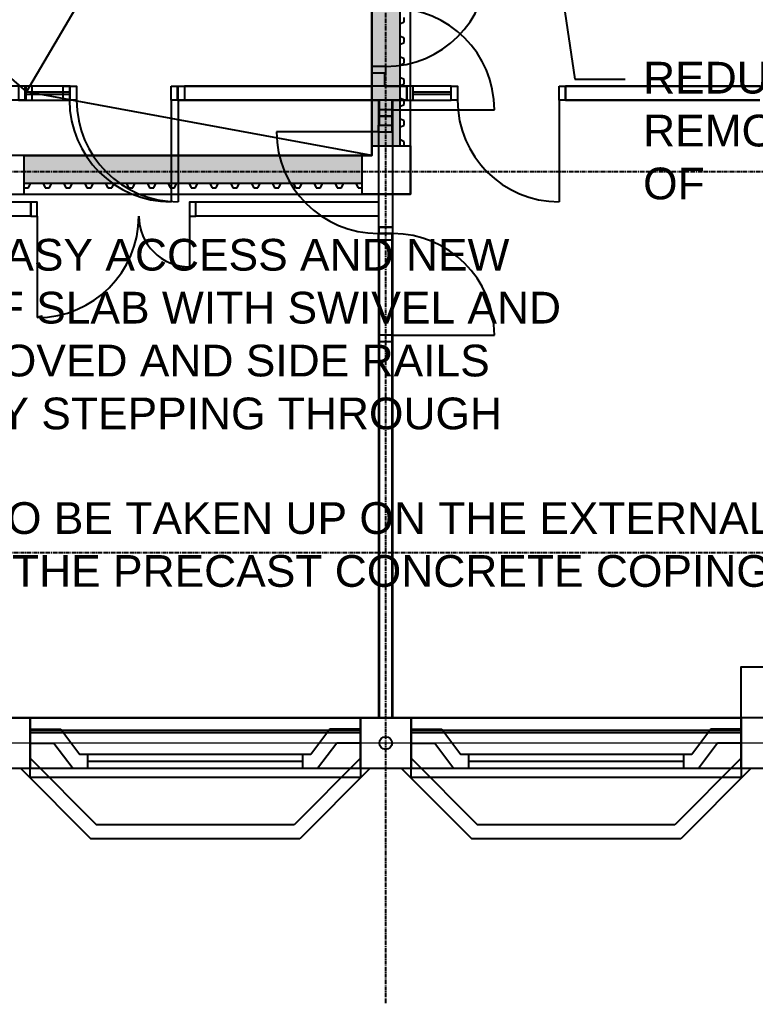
# Model space of a CAD drawing. Header units: millimetres. Extents: x -27283 to 30143, y -18440 to 22926.
# Drawn here: x 9584 to 15377, y -11774 to -4025 of the extents above; entities that cross this region are included whole.
import ezdxf

# ---------------------------------------------------------------- set-up
doc = ezdxf.new("R2010")
doc.units = ezdxf.units.MM
doc.linetypes.add('PCENTRE', pattern=[50.8, 31.75, -6.35, 6.35, -6.35])
doc.linetypes.add('PCENTRE2', pattern=[28.575, 19.05, -3.175, 3.175, -3.175])
for name, color, linetype in [('11th Floor - Doors Windows and Openings', 7, 'Continuous'), ('11th Floor - Structural Members', 7, 'Continuous'), ('11th Floor - Walls', 7, 'Continuous'), ('Boundaries_and_building_grids', 140, 'PCENTRE2'), ('Lift Motor Room Roof - Hatch', 7, 'Continuous'), ('Lift Motor Room Roof - Roofs', 7, 'Continuous'), ('Lift Motor Room Roof - Structural Members', 7, 'Continuous'), ('Lift Motor Room Roof - Text and Leaders', 7, 'Continuous'), ('Lift Motor Room Roof - Walls', 7, 'Continuous'), ('Roof - Roofs', 7, 'Continuous'), ('Roof - Structural Members', 7, 'Continuous'), ('Roof - Text and Leaders', 7, 'Continuous'), ('Roof - Walls', 7, 'Continuous'), ('Sixth Floor - Doors Windows and Openings', 7, 'Continuous'), ('Sixth Floor - Structural Members', 7, 'Continuous'), ('Sixth Floor - Walls', 7, 'Continuous'), ('Tenth Floor - Doors Windows and Openings', 7, 'Continuous'), ('Tenth Floor - Structural Members', 7, 'Continuous'), ('Tenth Floor - Walls', 7, 'Continuous')]:
    doc.layers.add(name, color=color, linetype=linetype)
doc.styles.add('Arial1', font='arial.ttf')
doc.dimstyles.new('ISO-25', dxfattribs={"dimtxt": 2.5, "dimasz": 2.5, "dimexe": 1.25, "dimexo": 0.625, "dimtad": 1, "dimtxsty": 'Standard', "dimcen": 2.5, "dimadec": 0, "dimazin": 0, "dimtfac": 1, "dimtmove": 0, "dimatfit": 3, "dimfxl": 1, "dimarcsym": 0})
pattern_1 = [(90, (0, 0), (-25, 2e-15), [0.25, -199.75]), (90, (0.98, 2.5), (-25, 2e-15), [0.25, -199.75]), (90, (1.955, 5), (-25, 2e-15), [0.25, -199.75]), (90, (2.917, 7.5), (-25, 2e-15), [0.25, -199.75]), (90, (3.862, 10), (-25, 2e-15), [0.25, -199.75]), (90, (4.782, 12.5), (-25, 2e-15), [0.25, -199.75]), (90, (5.675, 15), (-25, 2e-15), [0.25, -199.75]), (90, (6.53, 17.5), (-25, 2e-15), [0.25, -199.75]), (90, (7.348, 20), (-25, 2e-15), [0.25, -199.75]), (90, (8.117, 22.5), (-25, 2e-15), [0.25, -199.75]), (90, (8.84, 25), (-25, 2e-15), [0.25, -199.75]), (90, (9.505, 27.5), (-25, 2e-15), [0.25, -199.75]), (90, (10.113, 30), (-25, 2e-15), [0.25, -199.75]), (90, (10.658, 32.5), (-25, 2e-15), [0.25, -199.75]), (90, (11.137, 35), (-25, 2e-15), [0.25, -199.75]), (90, (11.547, 37.5), (-25, 2e-15), [0.25, -199.75]), (90, (11.887, 40), (-25, 2e-15), [0.25, -199.75]), (90, (12.155, 42.5), (-25, 2e-15), [0.25, -199.75]), (90, (12.345, 45), (-25, 2e-15), [0.25, -199.75]), (90, (12.463, 47.5), (-25, 2e-15), [0.25, -199.75]), (90, (12.5, 50), (-25, 2e-15), [0.25, -199.75]), (90, (0.98, 97.5), (-25, 2e-15), [0.25, -199.75]), (90, (1.955, 95), (-25, 2e-15), [0.25, -199.75]), (90, (2.917, 92.5), (-25, 2e-15), [0.25, -199.75]), (90, (3.862, 90), (-25, 2e-15), [0.25, -199.75]), (90, (4.782, 87.5), (-25, 2e-15), [0.25, -199.75]), (90, (5.675, 85), (-25, 2e-15), [0.25, -199.75]), (90, (6.53, 82.5), (-25, 2e-15), [0.25, -199.75]), (90, (7.348, 80), (-25, 2e-15), [0.25, -199.75]), (90, (8.117, 77.5), (-25, 2e-15), [0.25, -199.75]), (90, (8.84, 75), (-25, 2e-15), [0.25, -199.75]), (90, (9.505, 72.5), (-25, 2e-15), [0.25, -199.75]), (90, (10.113, 70), (-25, 2e-15), [0.25, -199.75]), (90, (10.658, 67.5), (-25, 2e-15), [0.25, -199.75]), (90, (11.137, 65), (-25, 2e-15), [0.25, -199.75]), (90, (11.547, 62.5), (-25, 2e-15), [0.25, -199.75]), (90, (11.887, 60), (-25, 2e-15), [0.25, -199.75]), (90, (12.155, 57.5), (-25, 2e-15), [0.25, -199.75]), (90, (12.345, 55), (-25, 2e-15), [0.25, -199.75]), (90, (12.463, 52.5), (-25, 2e-15), [0.25, -199.75]), (90, (-0.98, 102.5), (-25, 2e-15), [0.25, -199.75]), (90, (-1.955, 105), (-25, 2e-15), [0.25, -199.75]), (90, (-2.917, 107.5), (-25, 2e-15), [0.25, -199.75]), (90, (-3.862, 110), (-25, 2e-15), [0.25, -199.75]), (90, (-4.782, 112.5), (-25, 2e-15), [0.25, -199.75]), (90, (-5.675, 115), (-25, 2e-15), [0.25, -199.75]), (90, (-6.53, 117.5), (-25, 2e-15), [0.25, -199.75]), (90, (-7.348, 120), (-25, 2e-15), [0.25, -199.75]), (90, (-8.117, 122.5), (-25, 2e-15), [0.25, -199.75]), (90, (-8.84, 125), (-25, 2e-15), [0.25, -199.75]), (90, (-9.505, 127.5), (-25, 2e-15), [0.25, -199.75]), (90, (-10.113, 130), (-25, 2e-15), [0.25, -199.75]), (90, (-10.658, 132.5), (-25, 2e-15), [0.25, -199.75]), (90, (-11.137, 135), (-25, 2e-15), [0.25, -199.75]), (90, (-11.547, 137.5), (-25, 2e-15), [0.25, -199.75]), (90, (-11.887, 140), (-25, 2e-15), [0.25, -199.75]), (90, (-12.155, 142.5), (-25, 2e-15), [0.25, -199.75]), (90, (-12.345, 145), (-25, 2e-15), [0.25, -199.75]), (90, (-12.463, 147.5), (-25, 2e-15), [0.25, -199.75]), (90, (-12.5, 150), (-25, 2e-15), [0.25, -199.75]), (90, (-0.98, 197.5), (-25, 2e-15), [0.25, -199.75]), (90, (-1.955, 195), (-25, 2e-15), [0.25, -199.75]), (90, (-2.917, 192.5), (-25, 2e-15), [0.25, -199.75]), (90, (-3.862, 190), (-25, 2e-15), [0.25, -199.75]), (90, (-4.782, 187.5), (-25, 2e-15), [0.25, -199.75]), (90, (-5.675, 185), (-25, 2e-15), [0.25, -199.75]), (90, (-6.53, 182.5), (-25, 2e-15), [0.25, -199.75]), (90, (-7.348, 180), (-25, 2e-15), [0.25, -199.75]), (90, (-8.117, 177.5), (-25, 2e-15), [0.25, -199.75]), (90, (-8.84, 175), (-25, 2e-15), [0.25, -199.75]), (90, (-9.505, 172.5), (-25, 2e-15), [0.25, -199.75]), (90, (-10.113, 170), (-25, 2e-15), [0.25, -199.75]), (90, (-10.658, 167.5), (-25, 2e-15), [0.25, -199.75]), (90, (-11.137, 165), (-25, 2e-15), [0.25, -199.75]), (90, (-11.547, 162.5), (-25, 2e-15), [0.25, -199.75]), (90, (-11.887, 160), (-25, 2e-15), [0.25, -199.75]), (90, (-12.155, 157.5), (-25, 2e-15), [0.25, -199.75]), (90, (-12.345, 155), (-25, 2e-15), [0.25, -199.75]), (90, (-12.463, 152.5), (-25, 2e-15), [0.25, -199.75]), (90, (0, 100), (-25, 2e-15), [0.25, -199.75])]

msp = doc.modelspace()

# ---------------------------------------------------------------- hatches: boundary and pattern name
at = {"layer": 'Lift Motor Room Roof - Hatch', "linetype": 'Continuous', "lineweight": -3}
h = msp.add_hatch(dxfattribs=at)
h.set_pattern_fill('GENERAL', color=8, scale=25, style=0)
h.set_pattern_definition(pattern_1)
h.paths.add_polyline_path([(12357.2, -2376.8), (12357.2, -5019.3), (12577.2, -5019.3), (12577.2, -2376.8)])
h = msp.add_hatch(dxfattribs=at)
h.set_pattern_fill('GENERAL', color=8, scale=25, style=0)
h.set_pattern_definition(pattern_1)
h.paths.add_polyline_path([(9619.7, -5094.3), (9619.7, -5314.3), (12282.2, -5314.3), (12282.2, -5094.3)])

# ---------------------------------------------------------------- linework, layer by layer
at = {"layer": '11th Floor - Doors Windows and Openings', "color": 1, "linetype": 'Continuous', "lineweight": -3}
for p, q in [((12522.2, -4734.3, 37950), (13322.2, -4734.3, 37950)), ((9722.2, -5571.8, 37950), (9722.2, -6371.8, 37950)), ((10922.2, -5571.8, 37950), (10922.2, -5971.8, 37950))]:
    msp.add_line(p, q, dxfattribs=at)
at = {"layer": '11th Floor - Doors Windows and Openings', "color": 1, "linetype": 'Continuous'}
for p, q in [((11814, -9814.3, 37950), (10120.3, -9814.3, 37950)), ((10120.3, -9924.3, 37950), (10120.3, -9814.3, 37950)), ((11814, -9924.3, 37950), (11814, -9814.3, 37950)), ((13120.3, -9924.3, 37950), (13120.3, -9814.3, 37950)), ((14814, -9814.3, 37950), (13120.3, -9814.3, 37950)), ((14814, -9924.3, 37950), (14814, -9814.3, 37950)), ((11814, -9869.3, 37950), (10120.3, -9869.3, 37950)), ((14814, -9869.3, 37950), (13120.3, -9869.3, 37950)), ((11814, -9924.3, 37950), (10120.3, -9924.3, 37950)), ((14814, -9924.3, 37950), (13120.3, -9924.3, 37950))]:
    msp.add_line(p, q, dxfattribs=at)
at = {"layer": '11th Floor - Doors Windows and Openings', "color": 1, "linetype": 'Continuous', "lineweight": -3, "elevation": 37950}
for points in [[(12522.2, -4784.3), (12522.2, -4734.3), (12412.2, -4734.3), (12412.2, -4784.3), (12522.2, -4784.3)], [(9722.2, -5571.8), (9722.2, -5461.8), (9672.2, -5461.8), (9672.2, -5571.8), (9722.2, -5571.8)], [(10922.2, -5571.8), (10972.2, -5571.8), (10972.2, -5461.8), (10922.2, -5461.8), (10922.2, -5571.8)]]:
    msp.add_lwpolyline(points, dxfattribs=at)
at = {"layer": '11th Floor - Doors Windows and Openings', "color": 1, "linetype": 'Continuous', "lineweight": -3}
for centre, radius, start, end in [((12522.2, -4734.3, 37950), 800, 0, 90), ((9722.2, -5571.8, 37950), 800, 270, 0), ((10922.2, -5571.8, 37950), 400, 180, 270)]:
    msp.add_arc(centre, radius, start, end, dxfattribs=at)
at = {"layer": '11th Floor - Structural Members', "color": 5, "linetype": 'Continuous', "elevation": 37950}
for points in [[(15667.2, -9924.3), (15267.2, -9924.3), (15267.2, -9124.3), (15667.2, -9124.3), (15667.2, -9924.3)], [(9667.2, -9924.3), (9267.2, -9924.3), (9267.2, -9524.3), (9667.2, -9524.3), (9667.2, -9924.3)], [(12667.2, -9924.3), (12267.2, -9924.3), (12267.2, -9524.3), (12667.2, -9524.3), (12667.2, -9924.3)]]:
    msp.add_lwpolyline(points, dxfattribs=at)
at = {"layer": '11th Floor - Structural Members', "color": 5, "linetype": 'Continuous', "lineweight": -3}
msp.add_circle((12467.2, -9724.3, 34500), 50, dxfattribs=at)
at = {"layer": '11th Floor - Walls', "color": 2, "linetype": 'Continuous'}
for p, q in [((12412.2, -5461.8, 37950), (12412.2, -4784.3, 37950)), ((12522.2, -4784.3, 37950), (12412.2, -4784.3, 37950)), ((12522.2, -9524.3, 37950), (12522.2, -4784.3, 37950)), ((9672.2, -5461.8, 37950), (8422.2, -5461.8, 37950)), ((9672.2, -5571.8, 37950), (9672.2, -5461.8, 37950)), ((12412.2, -5461.8, 37950), (10972.2, -5461.8, 37950)), ((10972.2, -5571.8, 37950), (10972.2, -5461.8, 37950)), ((9672.2, -5571.8, 37950), (8422.2, -5571.8, 37950)), ((12412.2, -5571.8, 37950), (10972.2, -5571.8, 37950)), ((12412.2, -9524.3, 37950), (12412.2, -5571.8, 37950)), ((12412.2, -9524.3, 37950), (12522.2, -9524.3, 37950))]:
    msp.add_line(p, q, dxfattribs=at)
at = {"layer": '11th Floor - Walls', "color": 3, "linetype": 'Continuous'}
for p, q in [((9667.2, -9614.3, 37950), (9907.7, -9614.3, 37950)), ((9907.7, -9614.3, 37950), (10057.9, -9814.3, 37950)), ((12026.7, -9614.3, 37950), (11876.5, -9814.3, 37950)), ((12267.2, -9614.3, 37950), (12026.7, -9614.3, 37950)), ((12667.2, -9614.3, 37950), (12907.7, -9614.3, 37950)), ((12907.7, -9614.3, 37950), (13057.9, -9814.3, 37950)), ((15026.7, -9614.3, 37950), (14876.5, -9814.3, 37950)), ((15267.2, -9614.3, 37950), (15026.7, -9614.3, 37950)), ((9667.2, -9724.3, 37950), (9853.6, -9724.3, 37950)), ((9853.6, -9724.3, 37950), (10003.9, -9924.3, 37950)), ((12080.8, -9724.3, 37950), (11930.5, -9924.3, 37950)), ((12267.2, -9724.3, 37950), (12080.8, -9724.3, 37950)), ((12667.2, -9724.3, 37950), (12853.6, -9724.3, 37950)), ((12853.6, -9724.3, 37950), (13003.9, -9924.3, 37950)), ((15080.8, -9724.3, 37950), (14930.5, -9924.3, 37950)), ((15267.2, -9724.3, 37950), (15080.8, -9724.3, 37950)), ((10120.4, -9814.3, 37950), (10057.9, -9814.3, 37950)), ((10120.4, -9924.3, 37950), (10120.4, -9814.3, 37950)), ((11814, -9924.3, 37950), (11814, -9814.3, 37950)), ((11876.5, -9814.3, 37950), (11814, -9814.3, 37950)), ((13120.4, -9814.3, 37950), (13057.9, -9814.3, 37950)), ((13120.4, -9924.3, 37950), (13120.4, -9814.3, 37950)), ((14876.5, -9814.3, 37950), (14814, -9814.3, 37950)), ((14814, -9924.3, 37950), (14814, -9814.3, 37950)), ((9667.2, -9842.3, 37950), (10190, -10369.3, 37950)), ((12267.2, -9842.3, 37950), (11744.4, -10369.3, 37950)), ((12667.2, -9842.3, 37950), (13190, -10369.3, 37950)), ((15267.2, -9842.3, 37950), (14744.4, -10369.3, 37950)), ((9591.9, -9924.3, 37950), (10144.4, -10479.3, 37950)), ((10120.4, -9924.3, 37950), (10003.9, -9924.3, 37950)), ((12342.5, -9924.3, 37950), (11790, -10479.3, 37950)), ((11930.5, -9924.3, 37950), (11814, -9924.3, 37950)), ((12591.9, -9924.3, 37950), (13144.4, -10479.3, 37950)), ((13120.4, -9924.3, 37950), (13003.9, -9924.3, 37950)), ((15342.5, -9924.3, 37950), (14790, -10479.3, 37950)), ((14930.5, -9924.3, 37950), (14814, -9924.3, 37950)), ((11744.4, -10369.3, 37950), (10190, -10369.3, 37950)), ((14744.4, -10369.3, 37950), (13190, -10369.3, 37950)), ((11790, -10479.3, 37950), (10144.4, -10479.3, 37950)), ((14790, -10479.3, 37950), (13144.4, -10479.3, 37950))]:
    msp.add_line(p, q, dxfattribs=at)
at = {"layer": 'Boundaries_and_building_grids', "color": 140, "linetype": 'PCENTRE', "lineweight": -3}
for p, q in [((12467.2, -11774.3), (12467.2, 11825.7)), ((25217.2, -5224.3), (-27282.8, -5224.3)), ((25217.2, -8224.3), (-27282.8, -8224.3))]:
    msp.add_line(p, q, dxfattribs=at)
at = {"layer": 'Boundaries_and_building_grids', "color": 4, "linetype": 'Continuous', "lineweight": 0}
msp.add_xline((-26502.3, -9724.3), (-1, 0), dxfattribs=at)
at = {"layer": 'Lift Motor Room Roof - Roofs', "color": 3, "linetype": 'Continuous', "lineweight": -3}
for p, q in [((12357.2, 5145.7, 46830), (12357.2, -5094.3, 46830)), ((12357.2, -5094.3, 46830), (3619.7, -5094.3, 46830))]:
    msp.add_line(p, q, dxfattribs=at)
at = {"layer": 'Lift Motor Room Roof - Roofs', "color": 1, "linetype": 'Continuous', "lineweight": -3}
for p, q in [((4302.2, 25.7, 46830), (9637.2, -4594.3, 46830)), ((9637.2, -4594.3, 46830), (12357.2, 25.7, 46830)), ((12357.2, -5094.3, 46830), (9637.2, -4594.3, 46830))]:
    msp.add_line(p, q, dxfattribs=at)
at = {"layer": 'Lift Motor Room Roof - Roofs', "color": 4, "linetype": 'Continuous', "lineweight": -3}
for p, q in [((12577.2, -2376.8, 46830), (12577.2, -5019.3, 46830)), ((12282.2, -5314.3, 46830), (9619.7, -5314.3, 46830))]:
    msp.add_line(p, q, dxfattribs=at)
at = {"layer": 'Lift Motor Room Roof - Structural Members', "color": 5, "linetype": 'Continuous', "lineweight": -3, "elevation": 46830}
for points in [[(12662.2, -5399.3), (12282.2, -5399.3), (12282.2, -5094.3), (12357.2, -5094.3), (12357.2, -5019.3), (12662.2, -5019.3)], [(9314.7, -5094.3), (9314.7, -5399.3), (9619.7, -5399.3), (9619.7, -5094.3)]]:
    msp.add_lwpolyline(points, close=True, dxfattribs=at)
at = {"layer": 'Lift Motor Room Roof - Walls', "color": 1, "linetype": 'Continuous'}
for p, q in [((12613.1, -4040.8, 46830), (12613.1, -4007.5, 46830)), ((12577.9, -4057, 46830), (12613.1, -4040.8, 46830)), ((12577.9, -4057, 46830), (12577.9, -4154.4, 46830)), ((12613.1, -4170.6, 46830), (12577.9, -4154.4, 46830)), ((12613.1, -4203.9, 46830), (12613.1, -4170.6, 46830)), ((12577.9, -4220.1, 46830), (12613.1, -4203.9, 46830)), ((12577.9, -4220.1, 46830), (12577.9, -4317.5, 46830)), ((12613.1, -4333.7, 46830), (12577.9, -4317.5, 46830)), ((12613.1, -4367, 46830), (12613.1, -4333.7, 46830)), ((12577.9, -4383.1, 46830), (12613.1, -4367, 46830)), ((12577.9, -4383.1, 46830), (12577.9, -4480.6, 46830)), ((12613.1, -4496.8, 46830), (12577.9, -4480.6, 46830)), ((12577.9, -4546.2, 46830), (12613.1, -4530, 46830)), ((12577.9, -4546.2, 46830), (12577.9, -4643.7, 46830)), ((12613.1, -4530, 46830), (12613.1, -4496.8, 46830)), ((12613.1, -4659.8, 46830), (12577.9, -4643.7, 46830)), ((12577.9, -4709.3, 46830), (12613.1, -4693.1, 46830)), ((12577.9, -4709.3, 46830), (12577.9, -4806.8, 46830)), ((12613.1, -4693.1, 46830), (12613.1, -4659.8, 46830)), ((12613.1, -4822.9, 46830), (12577.9, -4806.8, 46830)), ((12577.9, -4872.4, 46830), (12613.1, -4856.2, 46830)), ((12577.9, -4872.4, 46830), (12577.9, -4969.8, 46830)), ((12613.1, -4856.2, 46830), (12613.1, -4822.9, 46830)), ((12613.1, -4986, 46830), (12577.9, -4969.8, 46830)), ((12613.1, -5019.3, 46830), (12613.1, -4986, 46830)), ((9653.2, -5350.2, 46830), (9669.5, -5314.7, 46830)), ((9767.7, -5314.7, 46830), (9669.5, -5314.7, 46830)), ((9767.7, -5314.7, 46830), (9784, -5350.2, 46830)), ((9817.5, -5350.2, 46830), (9833.8, -5314.7, 46830)), ((9932, -5314.7, 46830), (9833.8, -5314.7, 46830)), ((9932, -5314.7, 46830), (9948.3, -5350.2, 46830)), ((9981.8, -5350.2, 46830), (9998.1, -5314.7, 46830)), ((10096.3, -5314.7, 46830), (9998.1, -5314.7, 46830)), ((10096.3, -5314.7, 46830), (10112.6, -5350.2, 46830)), ((10146.2, -5350.2, 46830), (10162.4, -5314.7, 46830)), ((10260.6, -5314.7, 46830), (10162.4, -5314.7, 46830)), ((10260.6, -5314.7, 46830), (10276.9, -5350.2, 46830)), ((10310.5, -5350.2, 46830), (10326.8, -5314.7, 46830)), ((10425, -5314.7, 46830), (10326.8, -5314.7, 46830)), ((10425, -5314.7, 46830), (10441.2, -5350.2, 46830)), ((10474.8, -5350.2, 46830), (10491.1, -5314.7, 46830)), ((10589.3, -5314.7, 46830), (10491.1, -5314.7, 46830)), ((10589.3, -5314.7, 46830), (10605.6, -5350.2, 46830)), ((10639.1, -5350.2, 46830), (10655.4, -5314.7, 46830)), ((10753.6, -5314.7, 46830), (10655.4, -5314.7, 46830)), ((10753.6, -5314.7, 46830), (10769.9, -5350.2, 46830)), ((10803.4, -5350.2, 46830), (10819.7, -5314.7, 46830)), ((10917.9, -5314.7, 46830), (10819.7, -5314.7, 46830)), ((10917.9, -5314.7, 46830), (10934.2, -5350.2, 46830)), ((10967.7, -5350.2, 46830), (10984, -5314.7, 46830)), ((11082.2, -5314.7, 46830), (10984, -5314.7, 46830)), ((11082.2, -5314.7, 46830), (11098.5, -5350.2, 46830)), ((11132, -5350.2, 46830), (11148.3, -5314.7, 46830)), ((11246.5, -5314.7, 46830), (11148.3, -5314.7, 46830)), ((11246.5, -5314.7, 46830), (11262.8, -5350.2, 46830)), ((11296.3, -5350.2, 46830), (11312.6, -5314.7, 46830)), ((11410.8, -5314.7, 46830), (11312.6, -5314.7, 46830)), ((11410.8, -5314.7, 46830), (11427.1, -5350.2, 46830)), ((11460.6, -5350.2, 46830), (11476.9, -5314.7, 46830)), ((11575.1, -5314.7, 46830), (11476.9, -5314.7, 46830)), ((11575.1, -5314.7, 46830), (11591.4, -5350.2, 46830)), ((11625, -5350.2, 46830), (11641.2, -5314.7, 46830)), ((11739.4, -5314.7, 46830), (11641.2, -5314.7, 46830)), ((11739.4, -5314.7, 46830), (11755.7, -5350.2, 46830)), ((11789.3, -5350.2, 46830), (11805.6, -5314.7, 46830)), ((11903.8, -5314.7, 46830), (11805.6, -5314.7, 46830)), ((11903.8, -5314.7, 46830), (11920, -5350.2, 46830)), ((11953.6, -5350.2, 46830), (11969.9, -5314.7, 46830)), ((12068.1, -5314.7, 46830), (11969.9, -5314.7, 46830)), ((12068.1, -5314.7, 46830), (12084.4, -5350.2, 46830)), ((12117.9, -5350.2, 46830), (12134.2, -5314.7, 46830)), ((12232.4, -5314.7, 46830), (12134.2, -5314.7, 46830)), ((12232.4, -5314.7, 46830), (12248.7, -5350.2, 46830)), ((9619.7, -5350.2, 46830), (9653.2, -5350.2, 46830)), ((9784, -5350.2, 46830), (9817.5, -5350.2, 46830)), ((9948.3, -5350.2, 46830), (9981.8, -5350.2, 46830)), ((10112.6, -5350.2, 46830), (10146.2, -5350.2, 46830)), ((10276.9, -5350.2, 46830), (10310.5, -5350.2, 46830)), ((10441.2, -5350.2, 46830), (10474.8, -5350.2, 46830)), ((10605.6, -5350.2, 46830), (10639.1, -5350.2, 46830)), ((10769.9, -5350.2, 46830), (10803.4, -5350.2, 46830)), ((10934.2, -5350.2, 46830), (10967.7, -5350.2, 46830)), ((11098.5, -5350.2, 46830), (11132, -5350.2, 46830)), ((11262.8, -5350.2, 46830), (11296.3, -5350.2, 46830)), ((11427.1, -5350.2, 46830), (11460.6, -5350.2, 46830)), ((11591.4, -5350.2, 46830), (11625, -5350.2, 46830)), ((11755.7, -5350.2, 46830), (11789.3, -5350.2, 46830)), ((11920, -5350.2, 46830), (11953.6, -5350.2, 46830)), ((12084.4, -5350.2, 46830), (12117.9, -5350.2, 46830)), ((12248.7, -5350.2, 46830), (12282.2, -5350.2, 46830))]:
    msp.add_line(p, q, dxfattribs=at)
at = {"layer": 'Lift Motor Room Roof - Walls', "color": 2, "linetype": 'Continuous', "elevation": 46830}
msp.add_lwpolyline([(-14727.8, 5450.7), (-14727.8, -5399.3), (12662.2, -5399.3), (12662.2, 5450.7)], close=True, dxfattribs=at)
at = {"layer": 'Roof - Roofs', "color": 3, "linetype": 'Continuous', "lineweight": -3}
for p, q in [((22767.2, -9524.3, 42250), (-24832.8, -9524.3, 42250)), ((23167.2, -9924.3, 42250), (-25232.8, -9924.3, 42250))]:
    msp.add_line(p, q, dxfattribs=at)
at = {"layer": 'Roof - Roofs', "color": 4, "linetype": 'Continuous', "lineweight": -3}
msp.add_circle((12467.2, -9724.3, 42250), 50, dxfattribs=at)
at = {"layer": 'Roof - Structural Members', "color": 5, "linetype": 'Continuous', "lineweight": -3, "elevation": 42250}
for points in [[(12662.2, -5399.3), (12282.2, -5399.3), (12282.2, -5094.3), (12357.2, -5094.3), (12357.2, -5019.3), (12662.2, -5019.3)], [(9314.7, -5094.3), (9314.7, -5399.3), (9619.7, -5399.3), (9619.7, -5094.3)]]:
    msp.add_lwpolyline(points, close=True, dxfattribs=at)
at = {"layer": 'Roof - Walls', "color": 3, "linetype": 'Continuous'}
for p, q in [((12357.2, -5019.3, 42250), (12357.2, -2376.8, 42250)), ((12577.2, -2376.8, 42250), (12577.2, -5019.3, 42250)), ((9619.7, -5094.3, 42250), (12282.2, -5094.3, 42250)), ((12282.2, -5314.3, 42250), (9619.7, -5314.3, 42250))]:
    msp.add_line(p, q, dxfattribs=at)
at = {"layer": 'Roof - Walls', "color": 1, "linetype": 'Continuous'}
for p, q in [((12613.1, -4040.8, 42250), (12613.1, -4007.5, 42250)), ((12577.9, -4057, 42250), (12613.1, -4040.8, 42250)), ((12577.9, -4057, 42250), (12577.9, -4154.4, 42250)), ((12613.1, -4170.6, 42250), (12577.9, -4154.4, 42250)), ((12613.1, -4203.9, 42250), (12613.1, -4170.6, 42250)), ((12577.9, -4220.1, 42250), (12613.1, -4203.9, 42250)), ((12577.9, -4220.1, 42250), (12577.9, -4317.5, 42250)), ((12613.1, -4333.7, 42250), (12577.9, -4317.5, 42250)), ((12613.1, -4367, 42250), (12613.1, -4333.7, 42250)), ((12577.9, -4383.1, 42250), (12613.1, -4367, 42250)), ((12577.9, -4383.1, 42250), (12577.9, -4480.6, 42250)), ((12613.1, -4496.8, 42250), (12577.9, -4480.6, 42250)), ((12577.9, -4546.2, 42250), (12613.1, -4530, 42250)), ((12577.9, -4546.2, 42250), (12577.9, -4643.7, 42250)), ((12613.1, -4530, 42250), (12613.1, -4496.8, 42250)), ((12613.1, -4659.8, 42250), (12577.9, -4643.7, 42250)), ((12577.9, -4709.3, 42250), (12613.1, -4693.1, 42250)), ((12577.9, -4709.3, 42250), (12577.9, -4806.8, 42250)), ((12613.1, -4693.1, 42250), (12613.1, -4659.8, 42250)), ((12613.1, -4822.9, 42250), (12577.9, -4806.8, 42250)), ((12577.9, -4872.4, 42250), (12613.1, -4856.2, 42250)), ((12577.9, -4872.4, 42250), (12577.9, -4969.8, 42250)), ((12613.1, -4856.2, 42250), (12613.1, -4822.9, 42250)), ((12613.1, -4986, 42250), (12577.9, -4969.8, 42250)), ((12613.1, -5019.3, 42250), (12613.1, -4986, 42250)), ((9653.2, -5350.2, 42250), (9669.5, -5314.7, 42250)), ((9767.7, -5314.7, 42250), (9669.5, -5314.7, 42250)), ((9767.7, -5314.7, 42250), (9784, -5350.2, 42250)), ((9817.5, -5350.2, 42250), (9833.8, -5314.7, 42250)), ((9932, -5314.7, 42250), (9833.8, -5314.7, 42250)), ((9932, -5314.7, 42250), (9948.3, -5350.2, 42250)), ((9981.8, -5350.2, 42250), (9998.1, -5314.7, 42250)), ((10096.3, -5314.7, 42250), (9998.1, -5314.7, 42250)), ((10096.3, -5314.7, 42250), (10112.6, -5350.2, 42250)), ((10146.2, -5350.2, 42250), (10162.4, -5314.7, 42250)), ((10260.6, -5314.7, 42250), (10162.4, -5314.7, 42250)), ((10260.6, -5314.7, 42250), (10276.9, -5350.2, 42250)), ((10310.5, -5350.2, 42250), (10326.8, -5314.7, 42250)), ((10425, -5314.7, 42250), (10326.8, -5314.7, 42250)), ((10425, -5314.7, 42250), (10441.2, -5350.2, 42250)), ((10474.8, -5350.2, 42250), (10491.1, -5314.7, 42250)), ((10589.3, -5314.7, 42250), (10491.1, -5314.7, 42250)), ((10589.3, -5314.7, 42250), (10605.6, -5350.2, 42250)), ((10639.1, -5350.2, 42250), (10655.4, -5314.7, 42250)), ((10753.6, -5314.7, 42250), (10655.4, -5314.7, 42250)), ((10753.6, -5314.7, 42250), (10769.9, -5350.2, 42250)), ((10803.4, -5350.2, 42250), (10819.7, -5314.7, 42250)), ((10917.9, -5314.7, 42250), (10819.7, -5314.7, 42250)), ((10917.9, -5314.7, 42250), (10934.2, -5350.2, 42250)), ((10967.7, -5350.2, 42250), (10984, -5314.7, 42250)), ((11082.2, -5314.7, 42250), (10984, -5314.7, 42250)), ((11082.2, -5314.7, 42250), (11098.5, -5350.2, 42250)), ((11132, -5350.2, 42250), (11148.3, -5314.7, 42250)), ((11246.5, -5314.7, 42250), (11148.3, -5314.7, 42250)), ((11246.5, -5314.7, 42250), (11262.8, -5350.2, 42250)), ((11296.3, -5350.2, 42250), (11312.6, -5314.7, 42250)), ((11410.8, -5314.7, 42250), (11312.6, -5314.7, 42250)), ((11410.8, -5314.7, 42250), (11427.1, -5350.2, 42250)), ((11460.6, -5350.2, 42250), (11476.9, -5314.7, 42250)), ((11575.1, -5314.7, 42250), (11476.9, -5314.7, 42250)), ((11575.1, -5314.7, 42250), (11591.4, -5350.2, 42250)), ((11625, -5350.2, 42250), (11641.2, -5314.7, 42250)), ((11739.4, -5314.7, 42250), (11641.2, -5314.7, 42250)), ((11739.4, -5314.7, 42250), (11755.7, -5350.2, 42250)), ((11789.3, -5350.2, 42250), (11805.6, -5314.7, 42250)), ((11903.8, -5314.7, 42250), (11805.6, -5314.7, 42250)), ((11903.8, -5314.7, 42250), (11920, -5350.2, 42250)), ((11953.6, -5350.2, 42250), (11969.9, -5314.7, 42250)), ((12068.1, -5314.7, 42250), (11969.9, -5314.7, 42250)), ((12068.1, -5314.7, 42250), (12084.4, -5350.2, 42250)), ((12117.9, -5350.2, 42250), (12134.2, -5314.7, 42250)), ((12232.4, -5314.7, 42250), (12134.2, -5314.7, 42250)), ((12232.4, -5314.7, 42250), (12248.7, -5350.2, 42250)), ((9619.7, -5350.2, 42250), (9653.2, -5350.2, 42250)), ((9784, -5350.2, 42250), (9817.5, -5350.2, 42250)), ((9948.3, -5350.2, 42250), (9981.8, -5350.2, 42250)), ((10112.6, -5350.2, 42250), (10146.2, -5350.2, 42250)), ((10276.9, -5350.2, 42250), (10310.5, -5350.2, 42250)), ((10441.2, -5350.2, 42250), (10474.8, -5350.2, 42250)), ((10605.6, -5350.2, 42250), (10639.1, -5350.2, 42250)), ((10769.9, -5350.2, 42250), (10803.4, -5350.2, 42250)), ((10934.2, -5350.2, 42250), (10967.7, -5350.2, 42250)), ((11098.5, -5350.2, 42250), (11132, -5350.2, 42250)), ((11262.8, -5350.2, 42250), (11296.3, -5350.2, 42250)), ((11427.1, -5350.2, 42250), (11460.6, -5350.2, 42250)), ((11591.4, -5350.2, 42250), (11625, -5350.2, 42250)), ((11755.7, -5350.2, 42250), (11789.3, -5350.2, 42250)), ((11920, -5350.2, 42250), (11953.6, -5350.2, 42250)), ((12084.4, -5350.2, 42250), (12117.9, -5350.2, 42250)), ((12248.7, -5350.2, 42250), (12282.2, -5350.2, 42250))]:
    msp.add_line(p, q, dxfattribs=at)
at = {"layer": 'Sixth Floor - Doors Windows and Openings', "color": 1, "linetype": 'Continuous', "lineweight": -3}
for p, q in [((9982.2, -4549.3, 20700), (9682.2, -4549.3, 20700)), ((12982.2, -4549.3, 20700), (12682.2, -4549.3, 20700)), ((9682.2, -4594.3, 20700), (9982.2, -4594.3, 20700)), ((9982.2, -4614.3, 20700), (9682.2, -4614.3, 20700)), ((12682.2, -4594.3, 20700), (12982.2, -4594.3, 20700)), ((12982.2, -4614.3, 20700), (12682.2, -4614.3, 20700)), ((9682.2, -4659.3, 20700), (9982.2, -4659.3, 20700)), ((10832.2, -4659.3, 20700), (10832.2, -5459.3, 20700)), ((12682.2, -4659.3, 20700), (12982.2, -4659.3, 20700)), ((13832.2, -4659.3, 20700), (13832.2, -5459.3, 20700)), ((12407.2, -4909.3, 20700), (11607.2, -4909.3, 20700)), ((9667.2, -9623.5, 20700), (12267.2, -9623.5, 20700)), ((12267.2, -9643.5, 20700), (9667.2, -9643.5, 20700)), ((12667.2, -9623.5, 20700), (15267.2, -9623.5, 20700)), ((15267.2, -9643.5, 20700), (12667.2, -9643.5, 20700))]:
    msp.add_line(p, q, dxfattribs=at)
at = {"layer": 'Sixth Floor - Doors Windows and Openings', "color": 1, "linetype": 'Continuous', "lineweight": -3, "elevation": 20700}
for points in [[(9682.2, -4659.3), (9682.2, -4549.3), (9632.2, -4549.3), (9632.2, -4659.3), (9682.2, -4659.3)], [(9982.2, -4549.3), (10032.2, -4549.3), (10032.2, -4659.3), (9982.2, -4659.3), (9982.2, -4549.3)], [(10832.2, -4549.3), (10882.2, -4549.3), (10882.2, -4659.3), (10832.2, -4659.3), (10832.2, -4549.3)], [(12682.2, -4659.3), (12682.2, -4549.3), (12632.2, -4549.3), (12632.2, -4659.3), (12682.2, -4659.3)], [(12982.2, -4549.3), (13032.2, -4549.3), (13032.2, -4659.3), (12982.2, -4659.3), (12982.2, -4549.3)], [(13832.2, -4549.3), (13882.2, -4549.3), (13882.2, -4659.3), (13832.2, -4659.3), (13832.2, -4549.3)], [(12517.2, -4909.3), (12517.2, -4859.3), (12407.2, -4859.3), (12407.2, -4909.3), (12517.2, -4909.3)], [(12517.2, -5759.3), (12517.2, -5709.3), (12407.2, -5709.3), (12407.2, -5759.3), (12517.2, -5759.3)], [(12267.2, -9994.2), (9667.2, -9994.2), (9667.2, -9524.3), (12267.2, -9524.3), (12267.2, -9994.2)], [(15267.2, -9994.2), (12667.2, -9994.2), (12667.2, -9524.3), (15267.2, -9524.3), (15267.2, -9994.2)]]:
    msp.add_lwpolyline(points, dxfattribs=at)
at = {"layer": 'Sixth Floor - Doors Windows and Openings', "color": 1, "linetype": 'Continuous', "lineweight": -3}
for centre in [(10832.2, -4659.3, 20700), (13832.2, -4659.3, 20700), (12407.2, -4909.3, 20700)]:
    msp.add_arc(centre, 800, 180, 270, dxfattribs=at)
at = {"layer": 'Sixth Floor - Structural Members', "color": 5, "linetype": 'Continuous', "elevation": 20700}
for points in [[(15667.2, -9924.3), (15267.2, -9924.3), (15267.2, -9124.3), (15667.2, -9124.3), (15667.2, -9924.3)], [(9667.2, -9924.3), (9267.2, -9924.3), (9267.2, -9524.3), (9667.2, -9524.3), (9667.2, -9924.3)], [(12667.2, -9924.3), (12267.2, -9924.3), (12267.2, -9524.3), (12667.2, -9524.3), (12667.2, -9924.3)]]:
    msp.add_lwpolyline(points, dxfattribs=at)
at = {"layer": 'Sixth Floor - Structural Members', "color": 5, "linetype": 'Continuous', "lineweight": -3}
msp.add_circle((12467.2, -9724.3, 20700), 50, dxfattribs=at)
at = {"layer": 'Sixth Floor - Walls', "color": 2, "linetype": 'Continuous', "lineweight": -3}
for p, q in [((9632.2, -4549.3, 20700), (7891.6, -4549.3, 20700)), ((9632.2, -4549.3, 20700), (9632.2, -4659.3, 20700)), ((10882.2, -4549.3, 20700), (10882.2, -4659.3, 20700)), ((12632.2, -4549.3, 20700), (10882.2, -4549.3, 20700)), ((12632.2, -4549.3, 20700), (12632.2, -4659.3, 20700)), ((15412.2, -4549.3, 20700), (13882.2, -4549.3, 20700)), ((13882.2, -4549.3, 20700), (13882.2, -4659.3, 20700)), ((9632.2, -4659.3, 20700), (9522.2, -4659.3, 20700)), ((12632.2, -4659.3, 20700), (10882.2, -4659.3, 20700)), ((12517.2, -4659.3, 20700), (12417.2, -4659.3, 20700)), ((12417.2, -4859.3, 20700), (12417.2, -4659.3, 20700)), ((12517.2, -4859.3, 20700), (12517.2, -4659.3, 20700)), ((15412.2, -4659.3, 20700), (13882.2, -4659.3, 20700)), ((12417.2, -9524.3, 20700), (12417.2, -5759.3, 20700)), ((12517.2, -9524.3, 20700), (12517.2, -5759.3, 20700)), ((12517.2, -9524.3, 20700), (12417.2, -9524.3, 20700))]:
    msp.add_line(p, q, dxfattribs=at)
at = {"layer": 'Tenth Floor - Doors Windows and Openings', "color": 1, "linetype": 'Continuous', "lineweight": -3}
for p, q in [((9925.8, -4549.3, 34500), (9625.8, -4549.3, 34500)), ((12982.2, -4549.3, 34500), (12682.2, -4549.3, 34500)), ((9625.8, -4594.3, 34500), (9925.8, -4594.3, 34500)), ((9925.8, -4614.3, 34500), (9625.8, -4614.3, 34500)), ((12682.2, -4594.3, 34500), (12982.2, -4594.3, 34500)), ((12982.2, -4614.3, 34500), (12682.2, -4614.3, 34500)), ((9625.8, -4659.3, 34500), (9925.8, -4659.3, 34500)), ((10775.8, -4659.3, 34500), (10775.8, -5459.3, 34500)), ((12682.2, -4659.3, 34500), (12982.2, -4659.3, 34500)), ((13832.2, -4659.3, 34500), (13832.2, -5459.3, 34500)), ((12522.2, -6509.3, 34500), (13322.2, -6509.3, 34500))]:
    msp.add_line(p, q, dxfattribs=at)
at = {"layer": 'Tenth Floor - Doors Windows and Openings', "color": 1, "linetype": 'Continuous'}
for p, q in [((9667.2, -9623.5, 34500), (12267.2, -9623.5, 34500)), ((12267.2, -9643.5, 34500), (9667.2, -9643.5, 34500)), ((12667.2, -9623.5, 34500), (15267.2, -9623.5, 34500)), ((15267.2, -9643.5, 34500), (12667.2, -9643.5, 34500))]:
    msp.add_line(p, q, dxfattribs=at)
at = {"layer": 'Tenth Floor - Doors Windows and Openings', "color": 1, "linetype": 'Continuous', "lineweight": -3, "elevation": 34500}
for points in [[(12357.2, -4393.7), (12357.2, -4443.7), (12467.2, -4443.7), (12467.2, -4393.7), (12357.2, -4393.7)], [(9625.8, -4659.3), (9625.8, -4549.3), (9575.8, -4549.3), (9575.8, -4659.3), (9625.8, -4659.3)], [(9925.8, -4549.3), (9975.8, -4549.3), (9975.8, -4659.3), (9925.8, -4659.3), (9925.8, -4549.3)], [(10775.8, -4549.3), (10825.8, -4549.3), (10825.8, -4659.3), (10775.8, -4659.3), (10775.8, -4549.3)], [(12682.2, -4659.3), (12682.2, -4549.3), (12632.2, -4549.3), (12632.2, -4659.3), (12682.2, -4659.3)], [(12982.2, -4549.3), (13032.2, -4549.3), (13032.2, -4659.3), (12982.2, -4659.3), (12982.2, -4549.3)], [(13832.2, -4549.3), (13882.2, -4549.3), (13882.2, -4659.3), (13832.2, -4659.3), (13832.2, -4549.3)], [(12412.2, -5659.3), (12412.2, -5709.3), (12522.2, -5709.3), (12522.2, -5659.3), (12412.2, -5659.3)], [(12412.2, -6509.3), (12412.2, -6559.3), (12522.2, -6559.3), (12522.2, -6509.3), (12412.2, -6509.3)]]:
    msp.add_lwpolyline(points, dxfattribs=at)
at = {"layer": 'Tenth Floor - Doors Windows and Openings', "color": 1, "linetype": 'Continuous', "elevation": 34500}
for points in [[(12267.2, -9994.2), (9667.2, -9994.2), (9667.2, -9524.3), (12267.2, -9524.3), (12267.2, -9994.2)], [(15267.2, -9994.2), (12667.2, -9994.2), (12667.2, -9524.3), (15267.2, -9524.3), (15267.2, -9994.2)]]:
    msp.add_lwpolyline(points, dxfattribs=at)
at = {"layer": 'Tenth Floor - Doors Windows and Openings', "color": 1, "linetype": 'Continuous', "lineweight": -3}
for centre, start, end in [((12467.2, -3593.7, 34500), 270, 0), ((10775.8, -4659.3, 34500), 180, 270), ((13832.2, -4659.3, 34500), 180, 270), ((12522.2, -6509.3, 34500), 0, 90)]:
    msp.add_arc(centre, 800, start, end, dxfattribs=at)
at = {"layer": 'Tenth Floor - Structural Members', "color": 5, "linetype": 'Continuous', "elevation": 34500}
for points in [[(15667.2, -9924.3), (15267.2, -9924.3), (15267.2, -9124.3), (15667.2, -9124.3), (15667.2, -9924.3)], [(9667.2, -9924.3), (9267.2, -9924.3), (9267.2, -9524.3), (9667.2, -9524.3), (9667.2, -9924.3)], [(12667.2, -9924.3), (12267.2, -9924.3), (12267.2, -9524.3), (12667.2, -9524.3), (12667.2, -9924.3)]]:
    msp.add_lwpolyline(points, dxfattribs=at)
at = {"layer": 'Tenth Floor - Structural Members', "color": 5, "linetype": 'Continuous', "lineweight": -3}
msp.add_circle((12467.2, -9724.3, 34500), 50, dxfattribs=at)
msp.add_circle((12467.2, -9724.3, 34500), 50, dxfattribs=at)
at = {"layer": 'Tenth Floor - Walls', "color": 2, "linetype": 'Continuous', "lineweight": -3}
for p, q in [((12357.2, -4443.7, 34500), (12357.2, -4549.3, 34500)), ((12357.2, -4443.7, 34500), (12457.2, -4443.7, 34500)), ((12457.2, -4443.7, 34500), (12457.2, -4549.3, 34500)), ((10825.8, -4659.3, 34500), (10825.8, -4549.3, 34500)), ((10825.8, -4549.3, 34500), (12357.2, -4549.3, 34500)), ((12457.2, -4549.3, 34500), (12632.2, -4549.3, 34500)), ((12632.2, -4659.3, 34500), (12632.2, -4549.3, 34500)), ((13882.2, -4659.3, 34500), (13882.2, -4549.3, 34500)), ((13882.2, -4549.3, 34500), (15832.2, -4549.3, 34500)), ((10825.8, -4659.3, 34500), (12412.2, -4659.3, 34500)), ((12412.2, -5659.3, 34500), (12412.2, -4659.3, 34500)), ((12522.2, -4659.3, 34500), (12632.2, -4659.3, 34500)), ((12522.2, -5659.3, 34500), (12522.2, -4659.3, 34500)), ((13882.2, -4659.3, 34500), (15412.2, -4659.3, 34500)), ((12412.2, -5659.3, 34500), (12522.2, -5659.3, 34500)), ((12412.2, -9524.3, 34500), (12412.2, -6559.3, 34500)), ((12412.2, -6559.3, 34500), (12522.2, -6559.3, 34500)), ((12522.2, -9524.3, 34500), (12522.2, -6559.3, 34500)), ((12412.2, -9524.3, 34500), (12522.2, -9524.3, 34500)), ((12412.2, -9524.3, 34500), (12522.2, -9524.3, 34500))]:
    msp.add_line(p, q, dxfattribs=at)

# ---------------------------------------------------------------- texts
at = {"layer": 'Lift Motor Room Roof - Text and Leaders', "color": 2, "linetype": 'Continuous', "insert": (2167, -5751.8, 46830), "char_height": 250, "width": 11702.918, "attachment_point": 1, "style": 'Arial1'}
msp.add_mtext('SERVICE LADDER TO BE ADJUSTED FOR EASY ACCESS AND NEW SECURITY GATE FITTED TO UNDERSIDE OF SLAB WITH SWIVEL AND PADLOCK KEEP.  TOP RUNG IS TO BE REMOVED AND SIDE RAILS EXTENDED SO THAT ACCESS ACHIEVED BY STEPPING THROUGH LADDER', dxfattribs=at)
at = {"layer": 'Roof - Text and Leaders', "color": 2, "linetype": 'Continuous', "char_height": 250, "attachment_point": 1, "style": 'Arial1'}
for s, insert, width in [('REDUNDANT EQUIPMENT TO BE REMOVED FROM ROOF AND DISPOSED OF', (14493.7, -4356.7, 42250), 6973.49), ('WATERPROOFING TO BE TAKEN UP ON THE EXTERNAL PERIMETER UNDER THE PRECAST CONCRETE COPING', (6050.5, -7826.2, 42250), 10492.93)]:
    msp.add_mtext(s, dxfattribs=dict(at, insert=insert, width=width))

# ---------------------------------------------------------------- leaders
at = {"layer": 'Roof - Text and Leaders', "color": 3, "linetype": 'Continuous', "lineweight": -3}
msp.add_leader([(13762.5, -3195.8, 42250), (13955.6, -4494.6, 42250), (14353.5, -4494.6, 42250)], dimstyle='ISO-25', override={"dimscale": 1, "dimasz": 500, "dimclrd": 1}, dxfattribs=at)

doc.saveas('drawing.dxf')
